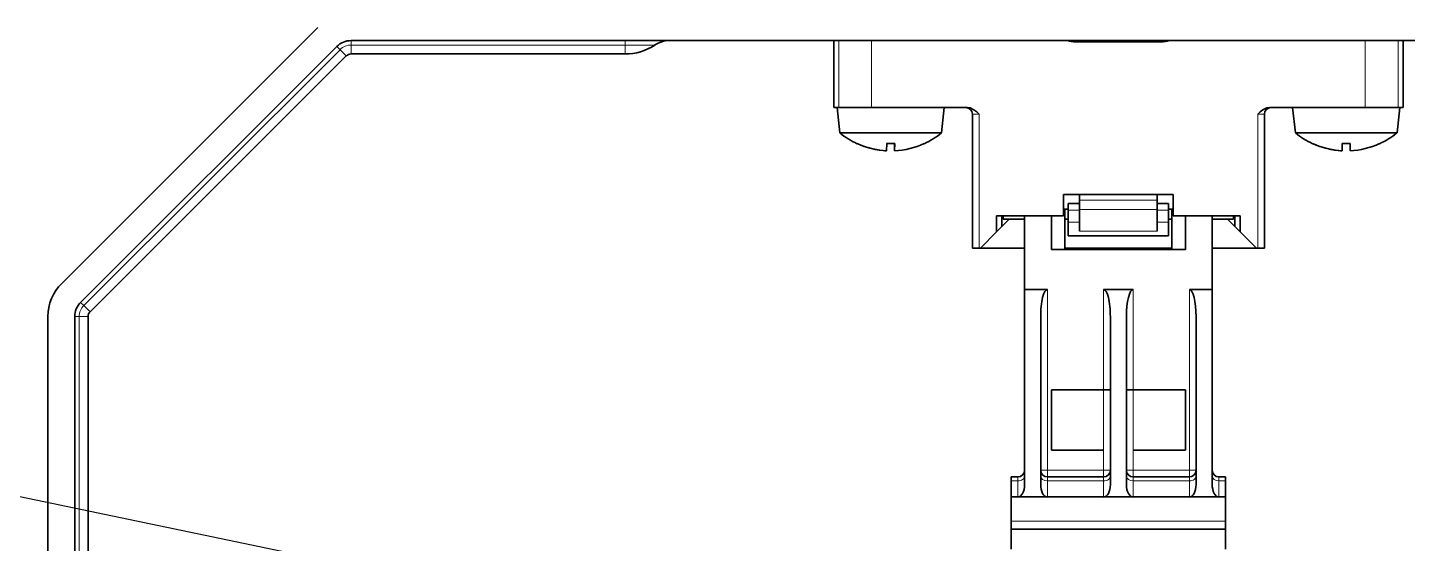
# Model space of a CAD drawing. Header units: inches. Extents: x 258415 to 640093, y 441672 to 945769.
# Drawn here: x 309583 to 309686, y 462844.5 to 462883 of the extents above; entities that cross this region are included whole.
import ezdxf

# ---------------------------------------------------------------- set-up
doc = ezdxf.new("R2010")
doc.units = ezdxf.units.IN
doc.header["$MEASUREMENT"] = 0
for name, color, linetype in [('CQ Light Elevation', 4, 'Continuous'), ('CQ section wall', 3, 'Continuous'), ('CQ Wall hatch_CHB', 8, 'Continuous'), ('CQ_callout', 34, 'Continuous')]:
    doc.layers.add(name, color=color, linetype=linetype)
doc.layers.add('CQ Lighting', color=5, linetype='Continuous', lineweight=0)
doc.styles.get("Standard").update_dxf_attribs({"font": 'arial.ttf'})
doc.dimstyles.get("Standard").update_dxf_attribs({"dimtxt": 0.18, "dimasz": 0.18, "dimexe": 0.18, "dimexo": 0.0625, "dimgap": 0.09, "dimtad": 0, "dimtih": 1, "dimtoh": 1, "dimdec": 4, "dimzin": 0, "dimdsep": 46, "dimtxsty": 'Standard', "dimcen": 0.09, "dimadec": 0, "dimazin": 0, "dimtfac": 1, "dimtdec": 4, "dimtofl": 0, "dimtmove": 0, "dimatfit": 3, "dimfxl": 1, "dimtolj": 1, "dimtzin": 0, "dimarcsym": 0})

# ---------------------------------------------------------------- blocks, each defined once
blk = doc.blocks.new('ff12 section a and b')
at = {"layer": 'CQ Wall hatch_CHB', "ltscale": 300, "extrusion": (1.65644e-08, -2.02966e-09, 1)}
h = blk.add_hatch(dxfattribs=at)
h.set_pattern_fill('AR-CONC', color=256, scale=10, angle=-13.9714, style=0)
h.set_pattern_definition([(36.028577, (-117982.78, -49373.48), (68.0890203, -23.40695), [7.5, -82.5]), (341.028577, (-117982.78, -49373.48), (4.6961155, 76.3439316), [6, -66]), (86.480021, (-117977.11, -49375.43), (72.7851354, 52.936981), [6.374019, -70.114211]), (32.212777, (-117977.95, -49354.07), (99.570572, -41.829513), [11.25, -123.75]), (82.664212, (-117969.65, -49357.56), (114.220033, 71.96377), [9.561034, -105.171376]), (337.21274, (-117977.95, -49354.07), (114.220033, 71.96377), [9, -99]), (7.028577, (-117969.455, -49361.34), (48.2040844, -53.482392), [7.5, -82.5]), (312.028577, (-117969.455, -49361.34), (41.119588, 64.495185), [6, -66]), (57.480021, (-117965.44, -49365.796), (89.323671, 11.012793), [6.374019, -70.114211]), (23.5285767, (-117982.78, -49373.481), (9.2173322, 32.010976), [0, -65.2, 0, -67, 0, -66.25]), (353.528577, (-117982.78, -49373.48), (35.0512903, 31.9228578), [0, -38.2, 0, -63.7, 0, -25.25]), (313.5285767, (-118004.42, -49368.097), (51.2584374, -15.0772595), [0, -25, 0, -78, 0, -103.5]), (303.528577, (-118014.125, -49365.683), (59.0102484, -4.3659754), [0, -32.5, 0, -51.8, 0, -73.5])])
h.paths.add_polyline_path([(308598.93, 463573.85), (308598.93, 463323.85), (312785.44, 463323.85), (312785.44, 463823.85), (312585.44, 463823.85), (312585.44, 463573.85)])
h.paths.add_polyline_path([(308598.93, 459623.85), (308598.93, 459373.85), (312785.44, 459373.85), (312785.44, 459623.85)])
blk = doc.blocks.new('T.HC0E0.HQ12 side 2')
at = {"layer": 'CQ Lighting', "color": 1, "lineweight": 35}
for p, q in [((441943.55, 518977.89), (441924.43, 518958.77)), ((442003.3, 518976.92), (441946.03, 518976.92)), ((442003.3, 518976.92), (442060.58, 518976.92)), ((441944.97, 518976.48), (441925.84, 518957.36)), ((441926.55, 518956.65), (441945.67, 518975.77)), ((441946.03, 518975.92), (441966.48, 518975.92)), ((441923.4, 518956.3), (441923.4, 518875.92)), ((441925.4, 518956.3), (441925.4, 518875.92)), ((441926.4, 518925.75), (441926.4, 518956.3))]:
    blk.add_line(p, q, dxfattribs=at)
at = {"layer": 'CQ Lighting', "color": 1, "lineweight": 13, "ltscale": 0.008334}
for p, q in [((441946.03, 518976.92), (441946.03, 518976.58)), ((441966.48, 518976.92), (441966.48, 518976.58)), ((441945.2, 518976.24), (441944.97, 518976.48)), ((441925.84, 518957.36), (441926.08, 518957.12)), ((441925.74, 518956.3), (441925.4, 518956.3))]:
    blk.add_line(p, q, dxfattribs=at)
at = {"layer": 'CQ Lighting', "color": 1, "lineweight": 35, "ltscale": 0.009338}
for p, q in [((441982.43, 518976.92), (441982.05, 518976.92)), ((442024.55, 518976.92), (442024.18, 518976.92)), ((441982.43, 518971.92), (441982.05, 518971.92)), ((442024.55, 518971.92), (442024.18, 518971.92))]:
    blk.add_line(p, q, dxfattribs=at)
at = {"layer": 'CQ Lighting', "color": 1, "lineweight": 35, "ltscale": 0.125}
for p, q in [((441982.05, 518971.92), (441982.05, 518976.92)), ((442024.55, 518971.92), (442024.55, 518976.92)), ((441999.2, 518963.82), (441994.2, 518963.82)), ((442012.4, 518963.82), (442007.4, 518963.82))]:
    blk.add_line(p, q, dxfattribs=at)
at = {"layer": 'CQ Lighting', "color": 1, "lineweight": 35, "ltscale": 0.061401}
for p, q in [((441984.88, 518976.92), (441982.43, 518976.92)), ((442024.18, 518976.92), (442021.73, 518976.92)), ((441984.88, 518971.92), (441982.43, 518971.92)), ((442024.18, 518971.92), (442021.73, 518971.92))]:
    blk.add_line(p, q, dxfattribs=at)
at = {"layer": 'CQ Lighting', "color": 1, "lineweight": 13, "ltscale": 0.125}
for p, q in [((441982.43, 518971.92), (441982.43, 518976.92)), ((441984.88, 518971.92), (441984.88, 518976.92)), ((442021.73, 518971.92), (442021.73, 518976.92)), ((442024.18, 518971.92), (442024.18, 518976.92))]:
    blk.add_line(p, q, dxfattribs=at)
at = {"layer": 'CQ Lighting', "color": 1, "lineweight": 35, "ltscale": 0.20051}
for p, q in [((441984.88, 518976.92), (441992.9, 518976.92)), ((442013.7, 518976.92), (442021.73, 518976.92))]:
    blk.add_line(p, q, dxfattribs=at)
at = {"layer": 'CQ Lighting', "color": 1, "lineweight": 35, "ltscale": 0.160001}
blk.add_line((442006.5, 518976.82), (442000.1, 518976.82), dxfattribs=at)
at = {"layer": 'CQ Lighting', "color": 1, "lineweight": 13}
for p, q in [((441945.2, 518976.24), (441926.08, 518957.12)), ((441966.48, 518976.58), (441946.03, 518976.58)), ((441925.74, 518956.3), (441925.74, 518925.75))]:
    blk.add_line(p, q, dxfattribs=at)
at = {"layer": 'CQ Lighting', "color": 1, "lineweight": 13, "ltscale": 0.016667}
for p, q in [((441945.2, 518976.24), (441945.67, 518975.77)), ((441946.03, 518975.92), (441946.03, 518976.58)), ((441926.55, 518956.65), (441926.08, 518957.12))]:
    blk.add_line(p, q, dxfattribs=at)
at = {"layer": 'CQ Lighting', "color": 1, "lineweight": 13, "ltscale": 0.055276}
blk.add_line((441966.48, 518976.58), (441968.69, 518976.58), dxfattribs=at)
at = {"layer": 'CQ Lighting', "color": 1, "lineweight": 13, "ltscale": 0.016666}
for p, q in [((441966.48, 518975.92), (441966.48, 518976.58)), ((441925.74, 518956.3), (441926.4, 518956.3))]:
    blk.add_line(p, q, dxfattribs=at)
at = {"layer": 'CQ Lighting', "color": 1, "lineweight": 35, "ltscale": 0.147963}
for p, q in [((441988.22, 518971.92), (441982.3, 518971.92)), ((442022.22, 518971.92), (442016.3, 518971.92))]:
    blk.add_line(p, q, dxfattribs=at)
at = {"layer": 'CQ Lighting', "color": 1, "lineweight": 35, "ltscale": 0.047785}
for p, q in [((441982.51, 518970.02), (441982.3, 518971.92)), ((441990.1, 518970.02), (441990.3, 518971.92)), ((442016.51, 518970.02), (442016.3, 518971.92)), ((442024.1, 518970.02), (442024.3, 518971.92))]:
    blk.add_line(p, q, dxfattribs=at)
at = {"layer": 'CQ Lighting', "color": 1, "lineweight": 35, "ltscale": 0.178859}
for p, q in [((441984.88, 518971.92), (441992.04, 518971.92)), ((442014.57, 518971.92), (442021.73, 518971.92))]:
    blk.add_line(p, q, dxfattribs=at)
at = {"layer": 'CQ Lighting', "color": 1, "lineweight": 35, "ltscale": 0.052037}
for p, q in [((441990.3, 518971.92), (441988.22, 518971.92)), ((442024.3, 518971.92), (442022.22, 518971.92))]:
    blk.add_line(p, q, dxfattribs=at)
at = {"layer": 'CQ Lighting', "color": 1, "lineweight": 13, "ltscale": 0.0125}
for p, q in [((441992.9, 518971.42), (441992.4, 518971.42)), ((442014.2, 518971.42), (442013.7, 518971.42)), ((441997.5, 518944.82), (441998, 518944.82)), ((441998, 518944.32), (441998, 518944.82)), ((442002.2, 518944.32), (442002.2, 518944.82)), ((442002.2, 518944.82), (442002.7, 518944.82)), ((442003.9, 518944.82), (442004.4, 518944.82)), ((442004.4, 518944.32), (442004.4, 518944.82)), ((442008.6, 518944.32), (442008.6, 518944.82)), ((442008.6, 518944.82), (442009.1, 518944.82)), ((441995.3, 518944.03), (441995.8, 518944.03)), ((441995.3, 518944.03), (441995.8, 518944.03)), ((442010.8, 518944.03), (442011.3, 518944.03)), ((442010.8, 518944.03), (442011.3, 518944.03))]:
    blk.add_line(p, q, dxfattribs=at)
at = {"layer": 'CQ Lighting', "color": 1, "lineweight": 35, "ltscale": 0.25}
for p, q in [((441992.4, 518971.42), (441992.4, 518961.42)), ((442014.2, 518971.42), (442014.2, 518961.42)), ((442008.3, 518961.32), (441998.3, 518961.32))]:
    blk.add_line(p, q, dxfattribs=at)
at = {"layer": 'CQ Lighting', "color": 1, "lineweight": 13, "ltscale": 0.25}
for p, q in [((441992.9, 518971.42), (441992.9, 518961.42)), ((442013.7, 518971.42), (442013.7, 518961.42))]:
    blk.add_line(p, q, dxfattribs=at)
at = {"layer": 'CQ Lighting', "color": 1, "lineweight": 35, "ltscale": 0.14026}
for p, q in [((441988.12, 518970.02), (441982.51, 518970.02)), ((442022.12, 518970.02), (442016.51, 518970.02))]:
    blk.add_line(p, q, dxfattribs=at)
at = {"layer": 'CQ Lighting', "color": 1, "lineweight": 35, "ltscale": 0.049327}
for p, q in [((441990.1, 518970.02), (441988.12, 518970.02)), ((442024.1, 518970.02), (442022.12, 518970.02))]:
    blk.add_line(p, q, dxfattribs=at)
at = {"layer": 'CQ Lighting', "color": 1, "lineweight": 35, "ltscale": 0.000206}
for p, q in [((441983.8, 518969.21), (441983.8, 518969.22)), ((441988.8, 518969.22), (441988.8, 518969.21)), ((441988.8, 518969.21), (441988.8, 518969.22)), ((442017.8, 518969.21), (442017.8, 518969.22)), ((442022.8, 518969.22), (442022.8, 518969.21)), ((442022.8, 518969.21), (442022.8, 518969.22))]:
    blk.add_line(p, q, dxfattribs=at)
at = {"layer": 'CQ Lighting', "color": 1, "lineweight": 35, "ltscale": 0.013472}
for p, q in [((441986.01, 518969.22), (441986, 518968.68)), ((441986.6, 518969.22), (441986.6, 518968.68)), ((442020.01, 518969.22), (442020, 518968.68)), ((442020.6, 518969.22), (442020.6, 518968.68))]:
    blk.add_line(p, q, dxfattribs=at)
at = {"layer": 'CQ Lighting', "color": 1, "lineweight": 35, "ltscale": 0.013029}
for p, q in [((441986.61, 518969.22), (441986.6, 518968.7)), ((442020.61, 518969.22), (442020.6, 518968.7))]:
    blk.add_line(p, q, dxfattribs=at)
at = {"layer": 'CQ Lighting', "color": 1, "lineweight": 35, "ltscale": 0.013471}
for p, q in [((441986.6, 518968.68), (441986.6, 518969.22)), ((441986.6, 518968.68), (441986.6, 518969.22)), ((442020.6, 518968.68), (442020.6, 518969.22)), ((442020.6, 518968.68), (442020.6, 518969.22))]:
    blk.add_line(p, q, dxfattribs=at)
at = {"layer": 'CQ Lighting', "color": 1, "lineweight": 35, "ltscale": 0.000443}
for p, q in [((441986.6, 518968.68), (441986.6, 518968.7)), ((442020.6, 518968.68), (442020.6, 518968.7))]:
    blk.add_line(p, q, dxfattribs=at)
at = {"layer": 'CQ Lighting', "color": 1, "lineweight": 35, "ltscale": 0.04}
for p, q in [((441999.2, 518965.42), (441999.2, 518963.82)), ((442007.4, 518965.42), (442007.4, 518963.82))]:
    blk.add_line(p, q, dxfattribs=at)
at = {"layer": 'CQ Lighting', "color": 1, "lineweight": 35, "ltscale": 0.204999}
blk.add_line((442007.4, 518965.42), (441999.2, 518965.42), dxfattribs=at)
at = {"layer": 'CQ Lighting', "color": 1, "lineweight": 35, "ltscale": 0.010812}
for p, q in [((442000.4, 518965.42), (442000.4, 518964.99)), ((442006.2, 518965.42), (442006.2, 518964.99))]:
    blk.add_line(p, q, dxfattribs=at)
at = {"layer": 'CQ Lighting', "color": 1, "lineweight": 35, "ltscale": 0.011992}
for p, q in [((441999.55, 518964.26), (441999.55, 518964.74)), ((442007.05, 518964.26), (442007.05, 518964.74))]:
    blk.add_line(p, q, dxfattribs=at)
at = {"layer": 'CQ Lighting', "color": 1, "lineweight": 35, "ltscale": 0.021249}
for p, q in [((441999.55, 518964.74), (442000.4, 518964.74)), ((442006.2, 518964.74), (442007.05, 518964.74))]:
    blk.add_line(p, q, dxfattribs=at)
at = {"layer": 'CQ Lighting', "color": 1, "lineweight": 13, "ltscale": 0.145001}
for p, q in [((442000.4, 518964.99), (442006.2, 518964.99)), ((442000.4, 518964.31), (442006.2, 518964.31)), ((442000.4, 518962.68), (442006.2, 518962.68))]:
    blk.add_line(p, q, dxfattribs=at)
at = {"layer": 'CQ Lighting', "color": 1, "lineweight": 35, "ltscale": 0.016975}
for p, q in [((442000.4, 518964.31), (442000.4, 518964.99)), ((442006.2, 518964.31), (442006.2, 518964.99))]:
    blk.add_line(p, q, dxfattribs=at)
at = {"layer": 'CQ Lighting', "color": 1, "lineweight": 35, "ltscale": 0.03}
for p, q in [((441994.2, 518962.62), (441994.2, 518963.82)), ((442012.4, 518962.62), (442012.4, 518963.82)), ((441997.5, 518958.32), (441996.3, 518958.32)), ((442010.3, 518958.32), (442009.1, 518958.32)), ((441996.3, 518942.82), (441997.5, 518942.82)), ((442009.1, 518942.82), (442010.3, 518942.82))]:
    blk.add_line(p, q, dxfattribs=at)
at = {"layer": 'CQ Lighting', "color": 1, "lineweight": 35, "ltscale": 0.02}
for p, q in [((441994.6, 518963.02), (441994.6, 518963.82)), ((442012, 518963.02), (442012, 518963.82))]:
    blk.add_line(p, q, dxfattribs=at)
at = {"layer": 'CQ Lighting', "color": 1, "lineweight": 13, "ltscale": 0.02}
blk.add_line((441994.6, 518963.02), (441994.6, 518963.82), dxfattribs=at)
at = {"layer": 'CQ Lighting', "color": 1, "lineweight": 35, "ltscale": 0.019445}
for p, q in [((441995.15, 518963.57), (441994.6, 518963.02)), ((442011.45, 518963.57), (442012, 518963.02))]:
    blk.add_line(p, q, dxfattribs=at)
at = {"layer": 'CQ Lighting', "color": 1, "lineweight": 35, "ltscale": 0.00625}
for p, q in [((441994.7, 518963.57), (441994.7, 518963.82)), ((441999.3, 518963.57), (441999.55, 518963.57)), ((442007.05, 518963.57), (442007.3, 518963.57)), ((442011.9, 518963.57), (442011.9, 518963.82))]:
    blk.add_line(p, q, dxfattribs=at)
at = {"layer": 'CQ Lighting', "color": 1, "lineweight": 35, "ltscale": 0.039999}
for p, q in [((441994.7, 518963.57), (441996.3, 518963.57)), ((442010.3, 518963.57), (442011.9, 518963.57))]:
    blk.add_line(p, q, dxfattribs=at)
at = {"layer": 'CQ Lighting', "color": 1, "lineweight": 35, "ltscale": 0.1375}
for p, q in [((441996.3, 518963.82), (441996.3, 518958.32)), ((442010.3, 518963.82), (442010.3, 518958.32))]:
    blk.add_line(p, q, dxfattribs=at)
at = {"layer": 'CQ Lighting', "color": 1, "lineweight": 35, "ltscale": 0.0625}
for p, q in [((441998.3, 518963.82), (441998.3, 518961.32)), ((442008.3, 518963.82), (442008.3, 518961.32))]:
    blk.add_line(p, q, dxfattribs=at)
at = {"layer": 'CQ Lighting', "color": 1, "lineweight": 35, "ltscale": 0.008749}
for p, q in [((441999.55, 518964.32), (441999.2, 518964.32)), ((442007.4, 518964.32), (442007.05, 518964.32))]:
    blk.add_line(p, q, dxfattribs=at)
at = {"layer": 'CQ Lighting', "color": 1, "lineweight": 35, "ltscale": 0.075}
for p, q in [((441999.3, 518964.32), (441999.3, 518961.32)), ((442007.3, 518964.32), (442007.3, 518961.32))]:
    blk.add_line(p, q, dxfattribs=at)
at = {"layer": 'CQ Lighting', "color": 1, "lineweight": 13, "ltscale": 0.021249}
for p, q in [((442000.4, 518964.26), (441999.55, 518964.26)), ((442000.4, 518963.36), (441999.55, 518963.36)), ((442006.2, 518964.26), (442007.05, 518964.26)), ((442006.2, 518963.36), (442007.05, 518963.36))]:
    blk.add_line(p, q, dxfattribs=at)
at = {"layer": 'CQ Lighting', "color": 1, "lineweight": 35, "ltscale": 0.022336}
for p, q in [((441999.55, 518964.26), (441999.55, 518963.36)), ((442007.05, 518964.26), (442007.05, 518963.36))]:
    blk.add_line(p, q, dxfattribs=at)
at = {"layer": 'CQ Lighting', "color": 1, "lineweight": 35, "ltscale": 0.026017}
for p, q in [((441999.55, 518962.32), (441999.55, 518963.36)), ((442007.05, 518962.32), (442007.05, 518963.36))]:
    blk.add_line(p, q, dxfattribs=at)
at = {"layer": 'CQ Lighting', "color": 1, "lineweight": 35, "ltscale": 0.040573}
for p, q in [((442000.4, 518964.31), (442000.4, 518962.68)), ((442006.2, 518964.31), (442006.2, 518962.68))]:
    blk.add_line(p, q, dxfattribs=at)
at = {"layer": 'CQ Lighting', "color": 1, "lineweight": 35, "ltscale": 0.042427}
for p, q in [((441994.2, 518962.62), (441993, 518961.42)), ((442012.4, 518962.62), (442013.6, 518961.42))]:
    blk.add_line(p, q, dxfattribs=at)
at = {"layer": 'CQ Lighting', "color": 1, "lineweight": 35, "ltscale": 0.014141}
for p, q in [((441994.2, 518962.62), (441994.6, 518963.02)), ((442012.4, 518962.62), (442012, 518963.02))]:
    blk.add_line(p, q, dxfattribs=at)
at = {"layer": 'CQ Lighting', "color": 1, "lineweight": 35, "ltscale": 0.1875}
for p, q in [((441999.55, 518962.32), (442007.05, 518962.32)), ((442010.3, 518952.32), (442010.3, 518944.82))]:
    blk.add_line(p, q, dxfattribs=at)
at = {"layer": 'CQ Lighting', "color": 1, "lineweight": 35, "ltscale": 0.0125}
for p, q in [((441992.4, 518961.42), (441992.9, 518961.42)), ((442013.7, 518961.42), (442014.2, 518961.42)), ((441998, 518958.32), (441997.5, 518958.32)), ((442009.1, 518958.32), (442008.6, 518958.32)), ((441995.3, 518944.32), (441995.8, 518944.32)), ((441995.3, 518944.32), (441995.8, 518944.32)), ((442010.8, 518944.32), (442011.3, 518944.32)), ((442010.8, 518944.32), (442011.3, 518944.32)), ((441995.3, 518942.82), (441995.8, 518942.82)), ((441996.3, 518942.82), (441995.8, 518942.82)), ((441998, 518942.82), (441997.5, 518942.82)), ((442002.7, 518942.82), (442002.2, 518942.82)), ((442004.4, 518942.82), (442003.9, 518942.82)), ((442009.1, 518942.82), (442008.6, 518942.82)), ((442010.8, 518942.82), (442010.3, 518942.82)), ((442010.8, 518942.82), (442011.3, 518942.82))]:
    blk.add_line(p, q, dxfattribs=at)
at = {"layer": 'CQ Lighting', "color": 1, "lineweight": 35, "ltscale": 0.002501}
for p, q in [((441992.9, 518961.42), (441993, 518961.42)), ((442013.6, 518961.42), (442013.7, 518961.42))]:
    blk.add_line(p, q, dxfattribs=at)
at = {"layer": 'CQ Lighting', "color": 1, "lineweight": 35, "ltscale": 0.0825}
for p, q in [((441993, 518961.42), (441996.3, 518961.42)), ((442010.3, 518961.42), (442013.6, 518961.42))]:
    blk.add_line(p, q, dxfattribs=at)
at = {"layer": 'CQ Lighting', "color": 1, "lineweight": 35, "ltscale": 0.2}
blk.add_line((441999.3, 518961.42), (442007.3, 518961.42), dxfattribs=at)
at = {"layer": 'CQ Lighting', "color": 1, "lineweight": 35, "ltscale": 0.364081}
for p, q in [((441996.3, 518958.32), (441996.3, 518943.75)), ((442010.3, 518958.32), (442010.3, 518943.75))]:
    blk.add_line(p, q, dxfattribs=at)
at = {"layer": 'CQ Lighting', "color": 1, "lineweight": 13, "ltscale": 0.3375}
for p, q in [((441998, 518944.82), (441998, 518958.32)), ((442002.2, 518958.32), (442002.2, 518944.82)), ((442004.4, 518958.32), (442004.4, 518944.82)), ((442008.6, 518944.82), (442008.6, 518958.32))]:
    blk.add_line(p, q, dxfattribs=at)
at = {"layer": 'CQ Lighting', "color": 1, "lineweight": 35, "ltscale": 0.054999}
blk.add_line((442004.4, 518958.32), (442002.2, 518958.32), dxfattribs=at)
at = {"layer": 'CQ Lighting', "color": 1, "lineweight": 35, "ltscale": 0.313094}
for p, q in [((441997.5, 518956.28), (441997.5, 518943.75)), ((442002.7, 518943.75), (442002.7, 518956.28)), ((442003.9, 518943.75), (442003.9, 518956.28)), ((442009.1, 518956.28), (442009.1, 518943.75))]:
    blk.add_line(p, q, dxfattribs=at)
at = {"layer": 'CQ Lighting', "color": 1, "lineweight": 35, "ltscale": 0.110001}
for p, q in [((442002.7, 518950.82), (441998.3, 518950.82)), ((442008.3, 518950.82), (442003.9, 518950.82))]:
    blk.add_line(p, q, dxfattribs=at)
at = {"layer": 'CQ Lighting', "color": 1, "lineweight": 35, "ltscale": 0.1125}
for p, q in [((441998.3, 518950.82), (441998.3, 518946.32)), ((442008.3, 518950.82), (442008.3, 518946.32))]:
    blk.add_line(p, q, dxfattribs=at)
at = {"layer": 'CQ Lighting', "color": 1, "lineweight": 35, "ltscale": 0.097501}
for p, q in [((442002.2, 518946.32), (441998.3, 518946.32)), ((442008.3, 518946.32), (442004.4, 518946.32))]:
    blk.add_line(p, q, dxfattribs=at)
at = {"layer": 'CQ Lighting', "color": 1, "lineweight": 13, "ltscale": 0.105}
for p, q in [((441998, 518944.82), (442002.2, 518944.82)), ((441998, 518944.82), (442002.2, 518944.82)), ((442004.4, 518944.82), (442008.6, 518944.82)), ((442004.4, 518944.82), (442008.6, 518944.82)), ((441998, 518944.03), (442002.2, 518944.03)), ((441998, 518944.03), (442002.2, 518944.03)), ((442004.4, 518944.03), (442008.6, 518944.03)), ((442004.4, 518944.03), (442008.6, 518944.03))]:
    blk.add_line(p, q, dxfattribs=at)
at = {"layer": 'CQ Lighting', "color": 1, "lineweight": 35, "ltscale": 0.007322}
for p, q in [((441995.3, 518944.03), (441995.3, 518944.32)), ((441995.3, 518944.03), (441995.3, 518944.32)), ((442011.3, 518944.03), (442011.3, 518944.32)), ((442011.3, 518944.03), (442011.3, 518944.32))]:
    blk.add_line(p, q, dxfattribs=at)
at = {"layer": 'CQ Lighting', "color": 1, "lineweight": 35, "ltscale": 0.030178}
for p, q in [((441995.3, 518944.03), (441995.3, 518942.82)), ((441995.3, 518944.03), (441995.3, 518942.82)), ((442011.3, 518944.03), (442011.3, 518942.82)), ((442011.3, 518944.03), (442011.3, 518942.82))]:
    blk.add_line(p, q, dxfattribs=at)
at = {"layer": 'CQ Lighting', "color": 1, "lineweight": 13, "ltscale": 0.007322}
for p, q in [((441995.8, 518944.03), (441995.8, 518944.32)), ((441998, 518944.03), (441998, 518944.32)), ((442002.2, 518944.03), (442002.2, 518944.32)), ((442004.4, 518944.03), (442004.4, 518944.32)), ((442008.6, 518944.03), (442008.6, 518944.32)), ((442010.8, 518944.03), (442010.8, 518944.32))]:
    blk.add_line(p, q, dxfattribs=at)
at = {"layer": 'CQ Lighting', "color": 1, "lineweight": 13, "ltscale": 0.030178}
for p, q in [((441995.8, 518942.82), (441995.8, 518944.03)), ((441998, 518942.82), (441998, 518944.03)), ((442002.2, 518944.03), (442002.2, 518942.82)), ((442004.4, 518944.03), (442004.4, 518942.82)), ((442008.6, 518942.82), (442008.6, 518944.03)), ((442010.8, 518942.82), (442010.8, 518944.03))]:
    blk.add_line(p, q, dxfattribs=at)
at = {"layer": 'CQ Lighting', "color": 1, "lineweight": 35, "ltscale": 0.105}
for p, q in [((441998, 518944.32), (442002.2, 518944.32)), ((441998, 518944.32), (442002.2, 518944.32)), ((442004.4, 518944.32), (442008.6, 518944.32)), ((442004.4, 518944.32), (442008.6, 518944.32)), ((441998, 518942.82), (442002.2, 518942.82)), ((442004.4, 518942.82), (442008.6, 518942.82))]:
    blk.add_line(p, q, dxfattribs=at)
at = {"layer": 'CQ Lighting', "color": 1, "lineweight": 35, "ltscale": 0.4}
blk.add_line((441995.3, 518942.82), (442011.3, 518942.82), dxfattribs=at)
blk.add_line((441995.3, 518942.82), (442011.3, 518942.82), dxfattribs=at)
at = {"layer": 'CQ Lighting', "color": 1, "lineweight": 35, "ltscale": 0.045355}
for p, q in [((441995.3, 518942.82), (441995.3, 518941)), ((442011.3, 518942.82), (442011.3, 518941))]:
    blk.add_line(p, q, dxfattribs=at)
at = {"layer": 'CQ Lighting', "color": 1, "lineweight": 35, "ltscale": 0.029999}
blk.add_line((442002.7, 518942.82), (442003.9, 518942.82), dxfattribs=at)
at = {"layer": 'CQ Lighting', "color": 1, "lineweight": 35, "ltscale": 0.0375}
for p, q in [((442011.3, 518942.82), (442011.3, 518941.32)), ((442011.3, 518942.82), (442011.3, 518941.32)), ((441995.3, 518938.92), (441995.3, 518940.42)), ((442011.3, 518938.92), (442011.3, 518940.42))]:
    blk.add_line(p, q, dxfattribs=at)
at = {"layer": 'CQ Lighting', "color": 1, "lineweight": 35, "ltscale": 0.014645}
for p, q in [((441995.3, 518940.42), (441995.3, 518941)), ((442011.3, 518940.42), (442011.3, 518941))]:
    blk.add_line(p, q, dxfattribs=at)
at = {"layer": 'CQ Lighting', "color": 1, "lineweight": 13, "ltscale": 0.4}
blk.add_line((441995.3, 518941), (442011.3, 518941), dxfattribs=at)
at = {"layer": 'CQ Lighting', "color": 1, "lineweight": 35, "ltscale": 0.0175}
blk.add_line((442011.3, 518941.32), (442011.3, 518940.62), dxfattribs=at)
blk.add_line((442011.3, 518941.32), (442011.3, 518940.62), dxfattribs=at)
at = {"layer": 'CQ Lighting', "color": 1, "lineweight": 35, "ltscale": 0.025}
blk.add_line((441995.3, 518940.42), (441996.3, 518940.42), dxfattribs=at)
at = {"layer": 'CQ Lighting', "color": 1, "lineweight": 35, "ltscale": 0.375}
blk.add_line((441996.3, 518940.42), (442011.3, 518940.42), dxfattribs=at)
at = {"layer": 'CQ Lighting', "color": 1, "lineweight": 35, "ltscale": 0.031546}
blk.add_line((442011.3, 518940.62), (442011.3, 518939.36), dxfattribs=at)
blk.add_line((442011.3, 518940.62), (442011.3, 518939.36), dxfattribs=at)
at = {"layer": 'CQ Lighting', "color": 1, "lineweight": 35}
for points in [[(441992.04, 518971.92), (441992.23, 518971.89), (441992.52, 518971.75), (441992.73, 518971.59), (441992.9, 518971.42)], [(442014.57, 518971.92), (442014.38, 518971.89), (442014.09, 518971.75), (442013.88, 518971.59), (442013.7, 518971.42)]]:
    blk.add_lwpolyline(points, dxfattribs=at)
for centre, radius, start, end in [((441946.03, 518975.42), 1.5, 90, 135), ((441969.79, 518974.92), 2, 90, 123.5573), ((442000.1, 518978.62), 1.8, 250.8116, 270), ((442006.5, 518978.62), 1.8, 270, 289.1884), ((441946.03, 518975.42), 0.5, 90, 135), ((441966.48, 518979.92), 4, 270, 303.5573), ((441991.9, 518971.42), 0.5, 0, 90), ((442014.7, 518971.42), 0.5, 90, 180), ((441986.3, 518974.67), 6, 230.805, 245.3757), ((441986.3, 518974.67), 6, 294.6244, 309.195), ((442020.3, 518974.67), 6, 230.805, 245.3757), ((442020.3, 518974.67), 6, 294.6244, 309.195), ((441986.3, 518974.67), 5.99, 245.3428, 267.1304), ((441986.3, 518974.67), 5.99, 245.3428, 264.7421), ((441986.3, 518974.66), 5.99, 264.7413, 267.1312), ((441986.3, 518974.67), 5.45, 266.8471, 273.1529), ((441986.31, 518974.67), 5.45, 266.8471, 273.1529), ((441986.3, 518974.67), 5.99, 272.8694, 294.6572), ((442020.3, 518974.67), 5.99, 245.3428, 267.1304), ((442020.3, 518974.67), 5.99, 245.3428, 264.7421), ((442020.3, 518974.66), 5.99, 264.7413, 267.1312), ((442020.3, 518974.67), 5.45, 266.8471, 273.1529), ((442020.31, 518974.67), 5.45, 266.8471, 273.1529), ((442020.3, 518974.67), 5.99, 272.8694, 294.6572), ((441926.9, 518956.3), 3.5, 135, 180), ((441926.9, 518956.3), 1.5, 135, 180), ((441926.9, 518956.3), 0.5, 135, 180), ((441995.8, 518944.82), 0.5, 270, 0), ((441998, 518944.82), 0.5, 180, 270), ((442002.2, 518944.82), 0.5, 270, 0), ((442004.4, 518944.82), 0.5, 180, 270), ((442008.6, 518944.82), 0.5, 270, 0), ((442010.8, 518944.82), 0.5, 180, 270)]:
    blk.add_arc(centre, radius, start, end, dxfattribs=at)
at = {"layer": 'CQ Lighting', "color": 1, "lineweight": 13}
for centre, start, end in [((441946.03, 518975.42), 90.0005, 134.9995), ((441926.9, 518956.3), 135.0005, 179.9995)]:
    blk.add_arc(centre, 1.17, start, end, dxfattribs=at)
at = {"layer": 'CQ Lighting', "color": 1, "lineweight": 35}
for centre, major_axis, ratio, start_param, end_param in [((441998, 518956.28), (0, 2.04), 0.245161, 6.283185, 7.853982), ((442002.2, 518956.28), (0, -2.04), 0.245161, 1.570796, 3.141593), ((442004.4, 518956.28), (0, -2.04), 0.245161, 3.141593, 4.712389), ((442008.6, 518956.28), (0, 2.04), 0.245161, 4.712389, 6.283185), ((441995.8, 518943.75), (0, 0.937), 0.533752, 3.141593, 4.712389), ((441998, 518943.75), (0, 0.937), 0.533752, 1.570796, 3.141593), ((442002.2, 518943.75), (0, -0.937), 0.533752, 0, 1.570796), ((442004.4, 518943.75), (0, -0.937), 0.533752, 4.712389, 6.283185), ((442008.6, 518943.75), (0, 0.937), 0.533752, 3.141593, 4.712389), ((442010.8, 518943.75), (0, 0.937), 0.533752, 1.570796, 3.141593)]:
    blk.add_ellipse(centre, major_axis=major_axis, ratio=ratio, start_param=start_param, end_param=end_param, dxfattribs=at)
at = {"layer": 'CQ Lighting', "color": 1, "lineweight": 13}
for centre, major_axis, start_param, end_param in [((441995.8, 518944.38), (-0.5, 0), 1.570796, 3.141593), ((441998, 518944.38), (-0.5, 0), 0, 1.570796), ((442002.2, 518944.38), (-0.5, 0), 1.570796, 3.141593), ((442004.4, 518944.38), (-0.5, 0), 0, 1.570796), ((442008.6, 518944.38), (-0.5, 0), 1.570796, 3.141593), ((442010.8, 518944.38), (0.5, 0), 3.141593, 4.712389)]:
    blk.add_ellipse(centre, major_axis=major_axis, ratio=0.707107, start_param=start_param, end_param=end_param, dxfattribs=at)

msp = doc.modelspace()

# ---------------------------------------------------------------- block references
at = {"layer": 'CQ Light Elevation'}
msp.add_blockref('T.HC0E0.HQ12 side 2', (-132338.869, -56094.863, 0.001), dxfattribs=at)
at = {"layer": 'CQ section wall'}
msp.add_blockref('ff12 section a and b', (0, 0), dxfattribs=at)

# ---------------------------------------------------------------- leaders
at = {"layer": 'CQ_callout'}
for points in [[(310470.46, 462748.854), (308920.088, 463111.672), (308310.553, 463111.672)], [(309639.257, 462836.126), (308920.088, 462985.883), (308310.553, 462985.883)]]:
    msp.add_leader(points, dimstyle='Standard', override={"dimasz": 10, "dimldrblk": 'Dot', "dimfxl": 0.1, "dimarcsym": 2}, dxfattribs=at)

doc.saveas('drawing.dxf')
